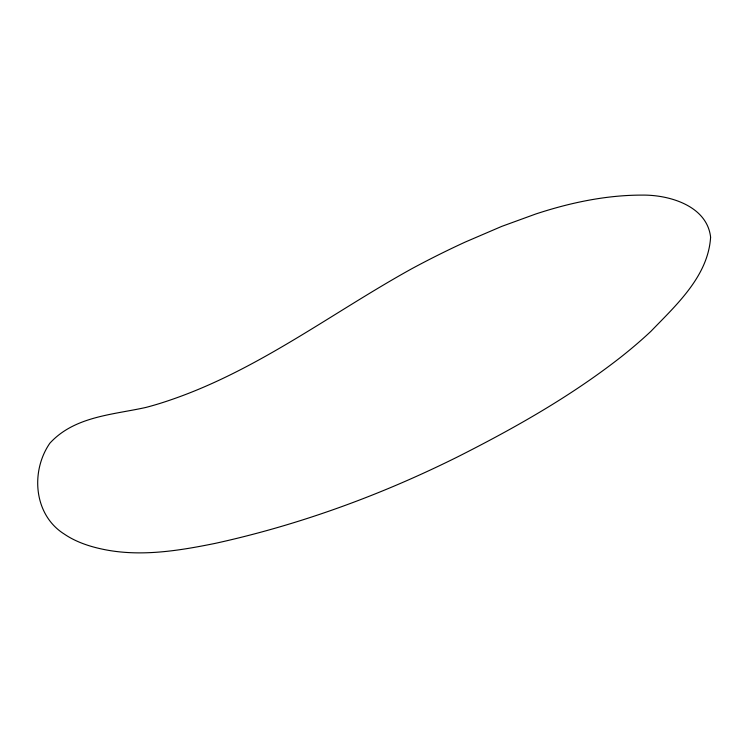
<?xml version="1.0" encoding="UTF-8"?>
<svg xmlns="http://www.w3.org/2000/svg" width="748" height="748" viewBox="0 0 748 748"><rect width="100%" height="100%" fill="white"/><g stroke="black" fill="none" stroke-linecap="round" stroke-linejoin="round"><path stroke-width="1.12" d="M710.6 237.163C708.263 276.096 676.304 304.988 650.891 331.345A250.608 81.588 -28.2 0 1 621.111 356.908C570.584 396.487 514.418 428.193 457.243 457.065A391.241 127.375 -28.2 0 1 398.123 484.395C339.19 509.575 277.994 529.575 215.387 543.338C177.772 550.986 138.408 557.382 100.372 548.714A492.745 160.418 -28.2 0 1 64.328 534.1C33.754 514.989 30.331 471.455 49.864 443.209C74.491 416.309 112.593 414.831 145.776 407.464A163.485 53.23 -28.2 0 0 170.796 399.853C258.219 369.933 331.953 312.851 412.026 268.597A307.886 100.232 -28.2 0 1 465.228 242.062L501.73 226.392L535.82 213.975A231.085 75.23 -28.2 0 1 567.498 204.812C591.911 198.8 616.988 195.069 642.158 195.106C669.198 194.723 707.056 205.803 710.6 237.163"/></g></svg>
